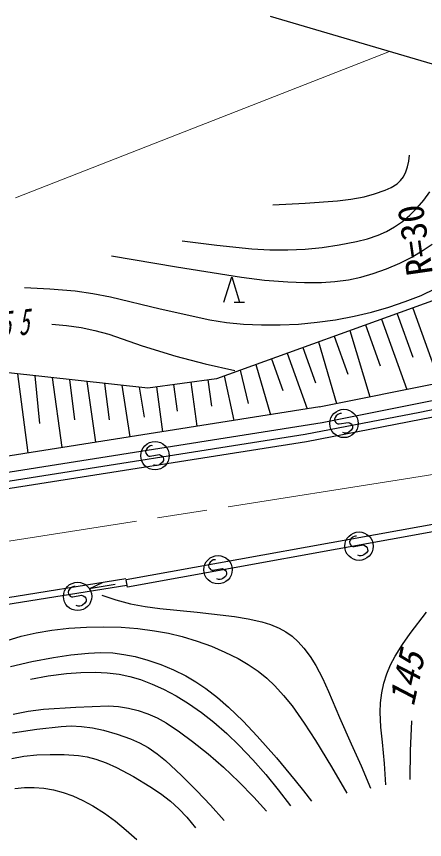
# Model space of a CAD drawing. Units: millimetres, scale not verified. Extents: x 40000 to 680000, y 20000 to 380000.
# Drawn here: x 101088 to 129712, y 268266 to 326002 of the extents above; entities that cross this region are included whole.
import ezdxf
from ezdxf.enums import TextEntityAlignment as Align

# ---------------------------------------------------------------- set-up
doc = ezdxf.new("R2010")
doc.units = ezdxf.units.MM
doc.header["$LTSCALE"] = 1000
doc.linetypes.add('CHAIN', pattern=[18.5, 12, -1.5, 3.5, -1.5])
for name, color, linetype, lineweight in [('M-BGD', 7, 'Continuous', 25), ('M-BMK', 2, 'CHAIN', 13), ('M-BMK-HTXT', 7, 'Continuous', 13), ('M-BMK-ROW', 30, 'Continuous', 25)]:
    doc.layers.add(name, color=color, linetype=linetype, lineweight=lineweight)
doc.styles.add('ＭＳ ゴシック', font='')
doc.styles.get('ＭＳ ゴシック').set_extended_font_data('MS Gothic')

msp = doc.modelspace()

# ---------------------------------------------------------------- linework, layer by layer
at = {"layer": 'M-BGD'}
for p, q in [((128523, 315464), (128603, 315858)), ((128603, 315858), (128667, 316265)), ((128407, 315092), (128523, 315464)), ((128036, 314494), (128241, 314756)), ((128241, 314756), (128407, 315092)), ((127381, 314015), (127781, 314269)), ((127781, 314269), (128036, 314494)), ((125484, 313355), (126209, 313550)), ((126209, 313550), (126946, 313812)), ((126946, 313812), (127381, 314015)), ((129667, 313118), (130082, 313698)), ((121350, 312894), (123604, 313060)), ((123604, 313060), (124544, 313177)), ((124544, 313177), (125484, 313355)), ((129201, 312572), (129667, 313118)), ((119081, 312789), (121350, 312894)), ((128690, 312067), (129201, 312572)), ((128162, 311627), (128690, 312067)), ((127042, 310923), (127600, 311238)), ((127600, 311238), (128162, 311627)), ((125712, 310406), (126459, 310662)), ((126459, 310662), (127042, 310923)), ((112708, 310260), (115144, 309956)), ((123734, 309974), (124943, 310206)), ((124943, 310206), (125712, 310406)), ((115144, 309956), (117595, 309711)), ((117595, 309711), (118863, 309641)), ((118863, 309641), (120128, 309630)), ((120128, 309630), (121329, 309687)), ((121329, 309687), (122529, 309805)), ((122529, 309805), (123734, 309974)), ((128814, 309125), (129622, 309598)), ((129622, 309598), (130258, 310034)), ((107765, 309207), (112305, 308431)), ((127974, 308704), (128814, 309125)), ((112305, 308431), (116862, 307713)), ((127047, 308307), (127974, 308704)), ((115642, 305950), (116191, 307745)), ((116191, 307745), (116740, 305950)), ((125248, 307723), (126112, 307971)), ((126112, 307971), (127047, 308307)), ((116862, 307713), (118488, 307515)), ((118488, 307515), (120133, 307376)), ((120133, 307376), (121303, 307329)), ((121303, 307329), (122474, 307341)), ((122474, 307341), (123421, 307407)), ((123421, 307407), (124372, 307534)), ((124372, 307534), (125248, 307723)), ((101655, 306995), (103432, 306902)), ((103432, 306902), (105200, 306750)), ((105200, 306750), (106445, 306574)), ((129467, 306440), (130489, 306909)), ((106445, 306574), (107682, 306338)), ((107682, 306338), (111161, 305496)), ((130536, 306147), (115116, 300587)), ((128354, 305997), (129467, 306440)), ((111161, 305496), (114647, 304714)), ((116367, 305950), (117087, 305950)), ((125998, 305260), (127213, 305609)), ((127213, 305609), (128354, 305997)), ((128884, 305551), (130781, 300290)), ((123471, 304727), (124766, 304969)), ((124766, 304969), (125998, 305260)), ((127783, 305154), (128885, 302097)), ((103570, 304414), (104599, 304334)), ((104599, 304334), (105625, 304194)), ((114647, 304714), (115822, 304540)), ((115822, 304540), (117011, 304425)), ((117011, 304425), (118283, 304365)), ((118283, 304365), (119582, 304364)), ((119582, 304364), (120871, 304425)), ((120871, 304425), (122185, 304547)), ((122185, 304547), (123471, 304727)), ((125580, 304360), (126610, 301502)), ((126681, 304757), (128459, 299827)), ((105625, 304194), (106596, 303980)), ((106596, 303980), (107556, 303706)), ((107556, 303706), (109905, 302907)), ((124478, 303962), (125881, 299315)), ((122275, 303168), (123536, 298849)), ((123377, 303565), (124336, 300907)), ((109905, 302907), (112268, 302168)), ((121174, 302771), (122061, 300312)), ((112268, 302168), (114330, 301638)), ((118971, 301977), (119769, 299764)), ((120073, 302374), (121479, 298475)), ((114330, 301638), (116412, 301157)), ((117870, 301579), (118905, 298069)), ((110310, 299928), (100538, 301006)), ((101149, 300939), (101874, 295381)), ((116768, 301182), (117349, 298849)), ((133907, 300911), (122322, 298607)), ((102370, 300804), (102712, 297444)), ((103592, 300669), (104264, 295758)), ((104813, 300535), (105170, 297717)), ((106035, 300400), (106620, 296130)), ((107256, 300265), (107583, 297717)), ((115116, 300587), (110310, 299928)), ((113314, 300340), (113737, 297253)), ((114515, 300504), (114767, 298667)), ((115667, 300785), (116329, 297662)), ((108478, 300131), (109037, 296511)), ((109699, 299996), (110041, 297899)), ((110911, 300011), (111340, 296875)), ((112112, 300175), (112368, 298309)), ((134164, 299813), (122542, 297501)), ((122366, 298615), (72075, 290678)), ((129379, 298256), (133443, 299056)), ((129478, 297753), (133524, 298549)), ((121348, 296694), (129379, 298256)), ((123511, 297984), (123433, 297874)), ((123630, 298083), (123511, 297984)), ((123724, 298135), (123630, 298083)), ((123804, 298156), (123724, 298135)), ((123884, 298145), (123804, 298156)), ((122542, 297501), (72213, 289558)), ((121437, 296189), (129478, 297753)), ((123433, 297874), (123397, 297746)), ((123397, 297746), (123417, 297620)), ((123417, 297620), (123487, 297528)), ((123487, 297528), (123539, 297473)), ((123539, 297473), (123633, 297422)), ((123633, 297422), (123722, 297425)), ((123722, 297425), (124343, 297531)), ((124343, 297531), (124447, 297500)), ((124447, 297500), (124557, 297430)), ((124557, 297430), (124626, 297331)), ((124099, 296769), (123972, 296812)), ((124208, 296762), (124099, 296769)), ((124310, 296788), (124208, 296762)), ((124397, 296841), (124310, 296788)), ((124573, 296988), (124397, 296841)), ((124664, 297122), (124573, 296988)), ((124626, 297331), (124660, 297236)), ((124660, 297236), (124664, 297122)), ((82211, 290538), (121348, 296694)), ((82265, 290028), (121437, 296189)), ((110181, 295613), (110145, 295485)), ((110259, 295723), (110181, 295613)), ((110378, 295822), (110259, 295723)), ((110471, 295874), (110378, 295822)), ((110551, 295895), (110471, 295874)), ((110632, 295884), (110551, 295895)), ((110145, 295485), (110165, 295358)), ((110165, 295358), (110235, 295267)), ((110235, 295267), (110286, 295212)), ((110286, 295212), (110381, 295161)), ((110381, 295161), (110470, 295164)), ((110470, 295164), (111091, 295270)), ((111091, 295270), (111194, 295239)), ((111194, 295239), (111305, 295169)), ((111305, 295169), (111374, 295070)), ((111374, 295070), (111408, 294974)), ((110847, 294508), (110719, 294551)), ((110956, 294501), (110847, 294508)), ((111058, 294527), (110956, 294501)), ((111144, 294580), (111058, 294527)), ((111321, 294727), (111144, 294580)), ((111412, 294861), (111321, 294727)), ((111408, 294974), (111412, 294861)), ((135971, 291391), (108785, 286475)), ((136069, 290888), (108871, 285970)), ((124492, 289269), (124456, 289141)), ((124570, 289379), (124492, 289269)), ((124689, 289479), (124570, 289379)), ((124783, 289530), (124689, 289479)), ((124863, 289551), (124783, 289530)), ((124943, 289540), (124863, 289551)), ((124456, 289141), (124476, 289015)), ((124476, 289015), (124546, 288924)), ((124546, 288924), (124598, 288869)), ((124598, 288869), (124692, 288818)), ((124692, 288818), (124781, 288820)), ((124781, 288820), (125402, 288927)), ((125402, 288927), (125505, 288896)), ((125505, 288896), (125616, 288825)), ((125616, 288825), (125685, 288727)), ((125685, 288727), (125719, 288631)), ((125158, 288164), (125030, 288208)), ((125267, 288158), (125158, 288164)), ((125369, 288184), (125267, 288158)), ((125456, 288237), (125369, 288184)), ((125632, 288384), (125456, 288237)), ((125723, 288517), (125632, 288384)), ((125719, 288631), (125723, 288517)), ((114602, 287614), (114565, 287486)), ((114679, 287724), (114602, 287614)), ((114798, 287823), (114679, 287724)), ((114892, 287875), (114798, 287823)), ((114972, 287896), (114892, 287875)), ((115053, 287885), (114972, 287896)), ((114565, 287486), (114585, 287360)), ((114585, 287360), (114655, 287268)), ((114655, 287268), (114707, 287214)), ((114707, 287214), (114802, 287162)), ((114802, 287162), (114891, 287165)), ((114891, 287165), (115511, 287271)), ((115511, 287271), (115615, 287240)), ((115615, 287240), (115725, 287170)), ((115725, 287170), (115794, 287071)), ((115794, 287071), (115828, 286976)), ((115828, 286976), (115832, 286862)), ((108767, 286543), (84579, 282714)), ((108871, 285970), (108785, 286475)), ((115267, 286509), (115140, 286553)), ((115377, 286503), (115267, 286509)), ((115478, 286529), (115377, 286503)), ((115565, 286581), (115478, 286529)), ((115742, 286728), (115565, 286581)), ((115832, 286862), (115742, 286728)), ((108839, 286087), (84651, 282258)), ((104827, 285854), (104749, 285744)), ((104946, 285953), (104827, 285854)), ((105039, 286004), (104946, 285953)), ((105119, 286025), (105039, 286004)), ((105200, 286015), (105119, 286025)), ((106181, 285847), (107117, 286301)), ((108006, 286164), (106181, 285847)), ((104749, 285744), (104712, 285615)), ((104712, 285615), (104733, 285489)), ((104733, 285489), (104803, 285398)), ((104803, 285398), (104854, 285343)), ((104854, 285343), (104949, 285292)), ((104949, 285292), (105038, 285294)), ((105038, 285294), (105658, 285401)), ((105658, 285401), (105762, 285370)), ((105762, 285370), (105873, 285299)), ((105873, 285299), (105942, 285201)), ((107070, 285418), (108060, 285083)), ((105414, 284639), (105287, 284682)), ((105524, 284632), (105414, 284639)), ((105626, 284658), (105524, 284632)), ((105712, 284711), (105626, 284658)), ((105889, 284858), (105712, 284711)), ((105979, 284991), (105889, 284858)), ((105942, 285201), (105976, 285105)), ((105976, 285105), (105979, 284991)), ((108060, 285083), (109077, 284803)), ((109077, 284803), (110109, 284607)), ((110109, 284607), (111152, 284469)), ((111152, 284469), (113770, 284219)), ((113770, 284219), (116391, 283909)), ((128712, 282712), (129860, 284217)), ((116391, 283909), (117350, 283754)), ((117350, 283754), (118297, 283539)), ((118297, 283539), (118913, 283344)), ((102476, 282762), (103557, 282944)), ((103557, 282944), (104768, 283084)), ((104768, 283084), (105997, 283165)), ((105997, 283165), (107210, 283190)), ((107210, 283190), (108430, 283155)), ((108430, 283155), (109605, 283064)), ((109605, 283064), (110775, 282913)), ((110775, 282913), (111750, 282737)), ((118913, 283344), (119510, 283093)), ((119510, 283093), (119976, 282835)), ((96639, 281048), (101414, 282523)), ((101414, 282523), (102476, 282762)), ((111750, 282737), (112721, 282500)), ((112721, 282500), (113755, 282189)), ((119976, 282835), (120417, 282521)), ((120417, 282521), (120852, 282129)), ((128155, 281940), (128712, 282712)), ((113755, 282189), (114771, 281820)), ((114771, 281820), (115712, 281419)), ((120852, 282129), (121248, 281690)), ((127651, 281138), (128155, 281940)), ((103682, 281045), (104910, 281227)), ((104910, 281227), (106145, 281350)), ((106145, 281350), (106993, 281383)), ((106993, 281383), (107839, 281354)), ((107839, 281354), (108620, 281257)), ((108620, 281257), (109403, 281098)), ((115712, 281419), (116629, 280962)), ((121248, 281690), (121690, 281098)), ((100673, 280405), (102171, 280755)), ((102171, 280755), (103682, 281045)), ((109403, 281098), (110311, 280846)), ((110311, 280846), (111213, 280533)), ((116629, 280962), (117347, 280547)), ((121690, 281098), (122088, 280464)), ((127335, 280529), (127651, 281138)), ((111213, 280533), (112102, 280164)), ((112102, 280164), (112963, 279742)), ((117347, 280547), (118037, 280077)), ((118037, 280077), (118639, 279591)), ((122088, 280464), (122557, 279576)), ((127077, 279899), (127335, 280529)), ((102071, 279525), (103321, 279747)), ((103321, 279747), (104588, 279912)), ((104588, 279912), (105603, 279987)), ((105603, 279987), (106618, 280003)), ((106618, 280003), (107448, 279960)), ((107448, 279960), (108281, 279857)), ((108281, 279857), (109032, 279699)), ((109032, 279699), (109780, 279481)), ((109780, 279481), (110596, 279175)), ((112963, 279742), (113680, 279330)), ((118639, 279591), (119201, 279058)), ((122557, 279576), (122974, 278658)), ((126867, 279228), (127077, 279899)), ((110596, 279175), (111393, 278813)), ((113680, 279330), (114367, 278865)), ((114367, 278865), (115181, 278233)), ((119201, 279058), (119827, 278372)), ((126718, 278552), (126867, 279228)), ((111393, 278813), (112283, 278337)), ((112283, 278337), (113149, 277804)), ((119827, 278372), (120417, 277635)), ((122974, 278658), (123737, 276816)), ((126628, 277867), (126718, 278552)), ((113149, 277804), (114064, 277170)), ((115181, 278233), (115965, 277549)), ((126600, 277189), (126628, 277867)), ((100868, 277065), (101918, 277263)), ((101918, 277263), (102975, 277401)), ((102975, 277401), (105253, 277558)), ((105253, 277558), (107549, 277655)), ((107549, 277655), (108248, 277600)), ((108248, 277600), (108942, 277486)), ((108942, 277486), (109625, 277314)), ((109625, 277314), (110299, 277082)), ((114064, 277170), (114941, 276488)), ((115965, 277549), (116987, 276560)), ((120417, 277635), (121264, 276439)), ((126648, 276144), (126600, 277189)), ((110299, 277082), (110948, 276792)), ((110948, 276792), (111577, 276445)), ((116987, 276560), (117971, 275524)), ((123737, 276816), (124561, 274985)), ((128816, 276565), (128818, 276585)), ((100803, 275751), (102508, 276005)), ((102508, 276005), (104226, 276201)), ((104226, 276201), (104933, 276232)), ((104933, 276232), (105638, 276202)), ((105638, 276202), (106417, 276095)), ((106417, 276095), (107191, 275927)), ((111577, 276445), (112521, 275822)), ((114941, 276488), (115846, 275705)), ((121264, 276439), (122060, 275211)), ((126758, 275099), (126648, 276144)), ((128732, 274521), (128816, 276555)), ((107191, 275927), (108150, 275655)), ((108150, 275655), (109097, 275323)), ((112521, 275822), (113440, 275144)), ((115846, 275705), (116716, 274872)), ((117971, 275524), (119323, 273988)), ((109097, 275323), (109717, 275052)), ((109717, 275052), (110318, 274723)), ((113440, 275144), (114543, 274267)), ((116716, 274872), (117669, 273868)), ((122060, 275211), (123182, 273371)), ((124561, 274985), (125262, 273438)), ((126903, 273605), (126758, 275099)), ((110318, 274723), (110950, 274286)), ((110950, 274286), (111548, 273800)), ((114543, 274267), (115605, 273345)), ((128709, 272486), (128732, 274521)), ((100758, 273959), (101601, 274117)), ((101601, 274117), (102512, 274209)), ((102512, 274209), (103442, 274242)), ((103442, 274242), (104436, 274229)), ((104436, 274229), (105432, 274155)), ((105432, 274155), (106050, 274057)), ((106050, 274057), (106654, 273900)), ((106654, 273900), (107384, 273637)), ((111548, 273800), (112666, 272763)), ((117669, 273868), (118578, 272822)), ((119323, 273988), (120636, 272406)), ((107384, 273637), (108096, 273316)), ((108096, 273316), (109288, 272678)), ((115605, 273345), (116687, 272313)), ((123182, 273371), (124262, 271508)), ((125262, 273438), (125911, 271871)), ((126989, 272108), (126903, 273605)), ((109288, 272678), (110449, 271988)), ((112666, 272763), (113736, 271689)), ((118578, 272822), (119452, 271742)), ((110449, 271988), (111188, 271494)), ((116687, 272313), (117727, 271238)), ((120636, 272406), (121212, 271691)), ((100981, 271836), (101646, 271906)), ((101646, 271906), (102326, 271917)), ((102326, 271917), (103006, 271863)), ((103006, 271863), (103679, 271749)), ((103679, 271749), (104369, 271570)), ((104369, 271570), (105041, 271333)), ((111188, 271494), (111887, 270955)), ((113736, 271689), (114699, 270666)), ((119452, 271742), (120299, 270636)), ((121212, 271691), (121791, 270964)), ((105041, 271333), (105754, 271013)), ((105754, 271013), (106448, 270634)), ((111887, 270955), (112478, 270414)), ((117727, 271238), (118175, 270755)), ((106448, 270634), (107255, 270115)), ((112478, 270414), (113029, 269828)), ((114699, 270666), (115646, 269613)), ((118175, 270755), (118618, 270267)), ((107255, 270115), (108034, 269544)), ((113029, 269828), (113334, 269471)), ((108034, 269544), (108788, 268926)), ((113334, 269471), (113636, 269097)), ((108788, 268926), (109521, 268266))]:
    msp.add_line(p, q, dxfattribs=at)
for centre in [(124059, 297451), (110806, 295189), (125118, 288846), (115227, 287191), (105374, 285320)]:
    msp.add_circle(centre, 995, dxfattribs=at)
at = {"layer": 'M-BMK'}
for q in [(133152, 294337), (76679, 285437)]:
    msp.add_line((127785, 293470), q, dxfattribs=at)
at = {"layer": 'M-BMK-HTXT'}
msp.add_line((101026, 313282), (127244, 323542), dxfattribs=at)
at = {"layer": 'M-BMK-ROW'}
msp.add_line((185891, 306233), (118909, 326002), dxfattribs=at)

# ---------------------------------------------------------------- texts
at = {"layer": 'M-BGD', "style": 'ＭＳ ゴシック'}
msp.add_text('R=30', height=1833, rotation=98.2, dxfattribs=at).set_placement((130840, 308047), align=Align.BOTTOM_LEFT)
at = {"layer": 'M-BGD', "style": 'ＭＳ ゴシック', "oblique": 15}
msp.add_text('145', height=1833, rotation=77.6, dxfattribs=at).set_placement((129486, 277430), align=Align.BOTTOM_LEFT)
at = {"layer": 'M-BGD', "insert": (98704, 303304), "char_height": 1833, "attachment_point": 7, "rotation": 6.4, "style": 'ＭＳ ゴシック'}
msp.add_mtext('\\T1.73;\\W0.6;\\Q15;155', dxfattribs=at)

doc.saveas('drawing.dxf')
